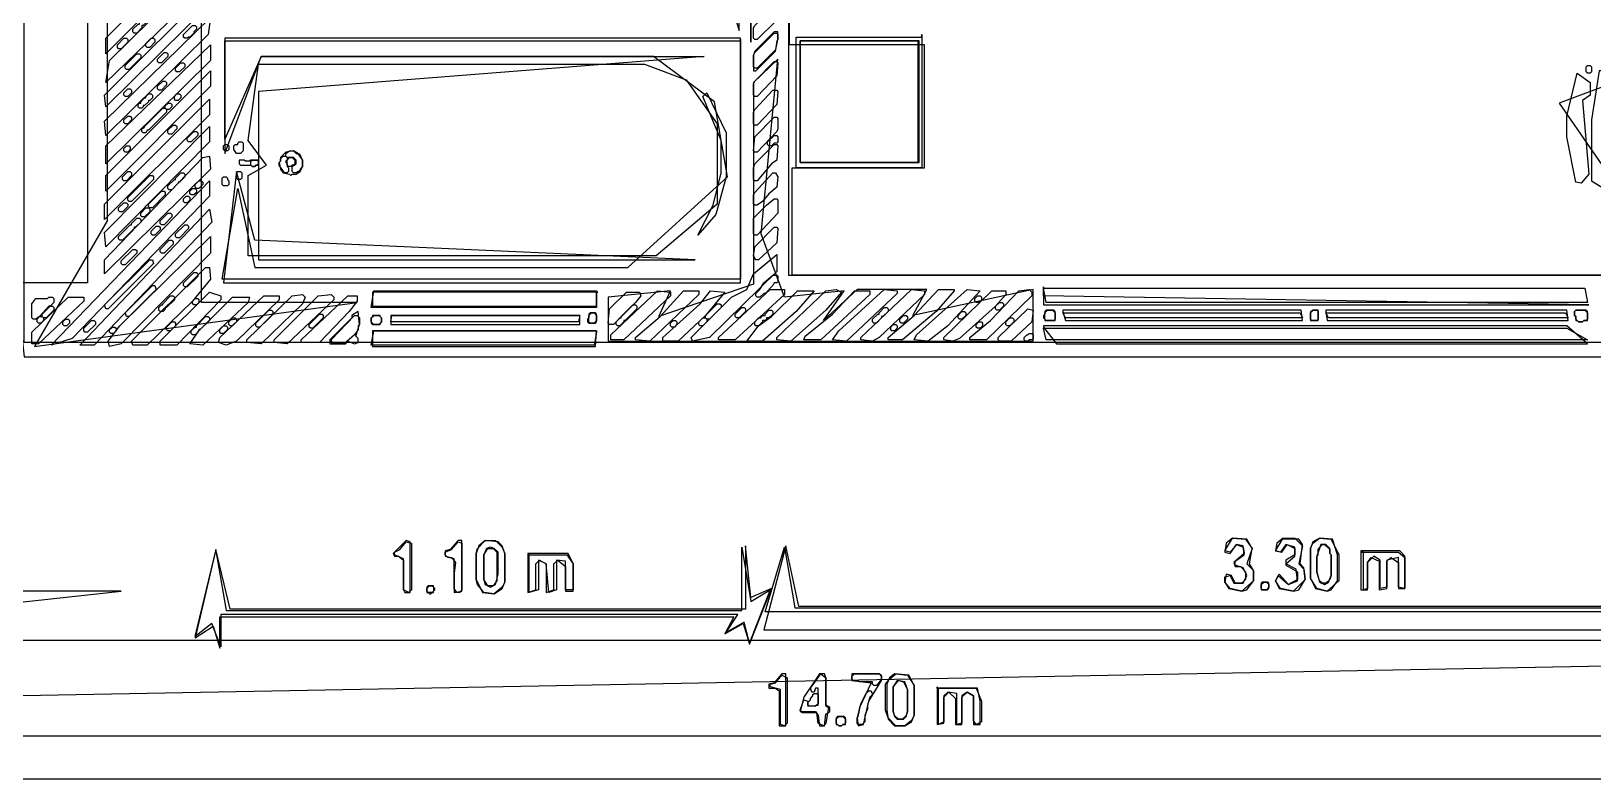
# Model space of a CAD drawing. Header units: millimetres. Extents: x 78 to 4002, y 104 to 3999.
# Drawn here: x 1406 to 2611, y 422 to 1000 of the extents above; entities that cross this region are included whole.
import ezdxf

# ---------------------------------------------------------------- set-up
doc = ezdxf.new("R2010")
doc.units = ezdxf.units.MM

msp = doc.modelspace()

# ---------------------------------------------------------------- linework, layer by layer
for points in [[(346, 3513), (2041, 3760), (3743, 3517), (3743, 759), (1400, 759), (1400, 1524), (910, 1107), (441, 1254), (441, 799), (1040, 799), (589, 1156), (1146, 748), (344, 748), (344, 3513)], [(346, 3514), (346, 745), (1145, 745), (1369, 1029), (1400, 748), (3769, 748), (3769, 3517), (2728, 3517), (2728, 3758), (1449, 3758), (1449, 3518), (346, 3518)], [(3648, 3461), (2771, 3461), (2771, 1761), (2518, 3198), (628, 3198), (628, 2157), (444, 3255), (444, 1805), (1083, 1805), (441, 1296), (1703, 1778), (1952, 1000), (1952, 1776), (2572, 1776), (1990, 1597), (1990, 811), (2676, 811), (2852, 1780), (2964, 809), (3667, 809), (2945, 2193), (3294, 2542), (3659, 2061), (3659, 3461)], [(2564, 1773), (1961, 1773), (1961, 991), (1963, 1746), (2564, 1746)], [(1698, 1769), (1464, 1769), (1464, 853), (1408, 756), (1657, 790), (1537, 790), (1537, 1358), (1730, 1422), (1536, 1422), (1536, 1715), (1698, 1769)], [(2791, 1741), (2791, 1376), (2673, 1376), (2673, 977), (2585, 944), (2677, 811), (1993, 811), (1993, 894), (2095, 894), (2095, 989), (1991, 989), (1991, 1398), (2093, 1398), (2093, 1495), (1990, 1480), (1990, 1596), (2523, 1596), (2523, 1740), (2576, 1740), (2645, 1604), (2770, 1559), (2791, 1741)], [(1449, 1524), (1449, 805), (1391, 805), (1363, 1033), (1214, 955), (1150, 801), (1082, 801), (1082, 1044), (932, 1090), (868, 1216), (1080, 1216), (1080, 1520), (1449, 1520)], [(1545, 1076), (1546, 1068), (1540, 1059), (1463, 982), (1463, 994), (1545, 1076)], [(1545, 1055), (1545, 1044), (1534, 1029), (1463, 960), (1466, 977), (1545, 1055)], [(1545, 1033), (1546, 1023), (1463, 941), (1462, 950), (1545, 1033)], [(1498, 1014), (1499, 1013), (1499, 1011), (1492, 1004), (1491, 1004), (1491, 1002), (1487, 998), (1485, 998), (1484, 999), (1484, 1001), (1488, 1005), (1489, 1005), (1489, 1007), (1496, 1014), (1498, 1014)], [(1981, 1018), (1982, 1017), (1981, 1008), (1966, 993), (1964, 993), (1963, 994), (1963, 1002), (1964, 1004), (1978, 1018), (1981, 1018)], [(1544, 1010), (1542, 997), (1463, 919), (1462, 930), (1544, 1010)], [(1532, 1004), (1533, 1003), (1533, 1001), (1531, 999), (1531, 998), (1528, 995), (1527, 995), (1526, 994), (1524, 994), (1523, 995), (1523, 997), (1530, 1004), (1532, 1004)], [(1544, 989), (1544, 977), (1463, 897), (1463, 911), (1544, 989)], [(1479, 994), (1480, 993), (1480, 991), (1475, 986), (1473, 986), (1472, 987), (1472, 989), (1477, 994), (1479, 994)], [(1500, 994), (1501, 993), (1501, 991), (1497, 987), (1495, 987), (1494, 988), (1494, 990), (1498, 994), (1500, 994)], [(1953, 993), (1953, 808), (1553, 808), (1565, 878), (1578, 817), (1866, 817), (1943, 887), (1933, 945), (1886, 980), (1583, 980), (1555, 916), (1555, 992), (1953, 992)], [(1953, 994), (1555, 994), (1555, 905), (1583, 980), (1925, 980), (1581, 953), (1581, 823), (1918, 823), (1578, 838), (1564, 891), (1554, 805), (1953, 805), (1953, 994)], [(1982, 999), (1979, 999), (1964, 984), (1963, 981), (1963, 969), (1965, 969), (1980, 984), (1982, 993), (1982, 999)], [(1981, 998), (1982, 997), (1982, 993), (1981, 992), (1980, 985), (1966, 971), (1964, 971), (1963, 972), (1963, 981), (1964, 983), (1979, 998), (1981, 998)], [(2093, 997), (2093, 894), (1996, 894), (1996, 995), (2093, 995)], [(2000, 992), (2090, 992), (2090, 898), (1999, 898), (1999, 992)], [(1999, 992), (1999, 898), (2091, 898), (2091, 992), (1999, 992)], [(1489, 982), (1490, 981), (1490, 979), (1481, 970), (1479, 970), (1478, 971), (1478, 973), (1487, 982), (1489, 982)], [(1510, 983), (1511, 982), (1511, 980), (1506, 975), (1504, 975), (1503, 976), (1503, 978), (1508, 983), (1510, 983)], [(1851, 794), (1851, 760), (2179, 760), (2179, 800), (2086, 780), (2097, 800), (2043, 800), (2017, 776), (2033, 799), (1987, 794), (1969, 843), (1982, 978), (1963, 960), (1963, 804), (1890, 779), (1899, 799), (1851, 794)], [(1544, 969), (1544, 957), (1463, 876), (1463, 888), (1544, 969)], [(1523, 975), (1524, 974), (1524, 972), (1520, 968), (1518, 968), (1517, 969), (1517, 971), (1521, 975), (1523, 975)], [(1935, 928), (1935, 866), (1888, 826), (1573, 826), (1573, 888), (1587, 896), (1573, 915), (1581, 974), (1879, 974), (1911, 962), (1935, 928)], [(1981, 976), (1982, 975), (1981, 965), (1966, 949), (1964, 949), (1963, 950), (1963, 959), (1964, 961), (1979, 976), (1981, 976)], [(2599, 967), (2609, 960), (2609, 950), (2603, 946), (2608, 889), (2602, 882), (2598, 883), (2591, 918), (2591, 934), (2599, 967)], [(2607, 973), (2609, 973), (2610, 972), (2610, 968), (2609, 967), (2607, 967), (2606, 968), (2606, 972), (2607, 973)], [(2616, 969), (2610, 931), (2610, 884), (2618, 879), (2676, 879), (2676, 969), (2616, 969)], [(1482, 955), (1483, 954), (1483, 952), (1480, 949), (1478, 949), (1477, 950), (1477, 952), (1480, 955), (1482, 955)], [(1509, 961), (1510, 960), (1510, 958), (1506, 954), (1504, 954), (1503, 955), (1503, 957), (1507, 961), (1509, 961)], [(1981, 954), (1982, 953), (1981, 943), (1966, 927), (1964, 927), (1963, 928), (1963, 937), (1964, 939), (1978, 954), (1981, 954)], [(1543, 947), (1543, 935), (1462, 854), (1462, 866), (1543, 947)], [(1498, 951), (1499, 950), (1499, 948), (1497, 946), (1496, 946), (1496, 945), (1493, 942), (1492, 942), (1492, 941), (1491, 940), (1489, 940), (1488, 941), (1488, 943), (1489, 944), (1490, 944), (1490, 945), (1493, 948), (1494, 948), (1494, 949), (1496, 951), (1498, 951)], [(1511, 944), (1513, 944), (1514, 943), (1514, 941), (1512, 939), (1510, 939), (1509, 940), (1509, 942), (1511, 944)], [(1518, 951), (1520, 951), (1521, 950), (1521, 948), (1519, 946), (1517, 946), (1516, 947), (1516, 949), (1518, 951)], [(1927, 952), (1942, 921), (1942, 887), (1934, 858), (1920, 842), (1932, 865), (1938, 890), (1938, 915), (1924, 949), (1927, 952)], [(1482, 934), (1483, 933), (1483, 931), (1480, 928), (1478, 928), (1477, 929), (1477, 931), (1480, 934), (1482, 934)], [(1509, 940), (1510, 939), (1510, 937), (1496, 923), (1495, 923), (1494, 921), (1492, 921), (1491, 922), (1491, 924), (1493, 925), (1493, 926), (1507, 940), (1509, 940)], [(1981, 933), (1982, 932), (1982, 924), (1981, 922), (1966, 906), (1964, 906), (1963, 907), (1964, 918), (1979, 933), (1981, 933)], [(1543, 926), (1543, 914), (1463, 833), (1462, 844), (1543, 926)], [(1517, 927), (1518, 926), (1518, 924), (1514, 920), (1512, 920), (1511, 921), (1511, 923), (1515, 927), (1517, 927)], [(1533, 922), (1534, 921), (1534, 919), (1529, 914), (1527, 914), (1526, 915), (1526, 917), (1531, 922), (1533, 922)], [(1981, 919), (1982, 918), (1982, 914), (1981, 913), (1979, 913), (1977, 911), (1975, 911), (1974, 912), (1974, 914), (1979, 919), (1981, 919)], [(1479, 911), (1481, 911), (1482, 910), (1482, 908), (1480, 906), (1478, 906), (1477, 907), (1477, 909), (1479, 911)], [(1554, 911), (1555, 912), (1557, 912), (1558, 911), (1558, 908), (1557, 907), (1555, 907), (1554, 908), (1554, 911)], [(1566, 914), (1568, 914), (1569, 913), (1569, 907), (1567, 905), (1564, 905), (1562, 908), (1562, 911), (1563, 912), (1565, 912), (1565, 913), (1566, 914)], [(1608, 907), (1602, 906), (1598, 902), (1598, 899), (1597, 898), (1598, 893), (1600, 890), (1605, 889), (1606, 888), (1607, 889), (1610, 889), (1613, 891), (1615, 895), (1615, 900), (1613, 904), (1608, 907)], [(1605, 907), (1608, 907), (1610, 905), (1611, 905), (1615, 900), (1615, 895), (1613, 893), (1613, 892), (1610, 890), (1608, 890), (1607, 891), (1607, 895), (1610, 897), (1610, 900), (1608, 902), (1603, 902), (1602, 903), (1602, 905), (1605, 907)], [(1981, 912), (1982, 911), (1981, 900), (1977, 897), (1966, 884), (1964, 884), (1963, 885), (1963, 894), (1964, 897), (1979, 912), (1981, 912)], [(1543, 903), (1544, 893), (1462, 812), (1462, 823), (1538, 902), (1543, 903)], [(1566, 900), (1566, 897), (1567, 896), (1575, 896), (1576, 895), (1578, 895), (1579, 896), (1581, 896), (1581, 900), (1575, 900), (1574, 899), (1571, 899), (1570, 900), (1566, 900)], [(1575, 899), (1576, 900), (1580, 900), (1581, 899), (1581, 897), (1580, 896), (1579, 896), (1578, 895), (1576, 895), (1575, 896), (1575, 899)], [(1600, 903), (1602, 903), (1603, 902), (1603, 900), (1602, 899), (1602, 898), (1603, 897), (1603, 895), (1604, 894), (1604, 891), (1603, 890), (1601, 890), (1597, 896), (1597, 898), (1598, 899), (1598, 901), (1600, 903)], [(1605, 902), (1607, 902), (1609, 900), (1609, 897), (1608, 896), (1607, 896), (1606, 895), (1604, 895), (1603, 896), (1603, 900), (1605, 902)], [(1543, 884), (1543, 872), (1437, 762), (1421, 757), (1543, 884)], [(1482, 891), (1483, 890), (1483, 888), (1479, 884), (1477, 884), (1476, 885), (1476, 887), (1480, 891), (1482, 891)], [(1499, 888), (1500, 887), (1500, 885), (1483, 868), (1481, 868), (1480, 869), (1480, 871), (1497, 888), (1499, 888)], [(1523, 890), (1524, 889), (1524, 887), (1520, 883), (1519, 883), (1519, 882), (1514, 877), (1512, 877), (1511, 878), (1511, 880), (1516, 885), (1517, 885), (1517, 886), (1521, 890), (1523, 890)], [(1537, 884), (1538, 883), (1538, 881), (1535, 878), (1533, 878), (1532, 879), (1532, 881), (1535, 884), (1537, 884)], [(1554, 887), (1556, 887), (1557, 886), (1557, 885), (1558, 884), (1558, 881), (1557, 880), (1554, 880), (1553, 881), (1553, 886), (1554, 887)], [(1565, 891), (1567, 891), (1568, 890), (1568, 886), (1567, 885), (1565, 885), (1564, 886), (1564, 890), (1565, 891)], [(1980, 890), (1982, 887), (1981, 879), (1975, 874), (1970, 868), (1966, 865), (1964, 865), (1963, 866), (1963, 873), (1964, 875), (1978, 890), (1980, 890)], [(1508, 876), (1509, 875), (1509, 873), (1499, 863), (1497, 863), (1496, 864), (1496, 866), (1506, 876), (1508, 876)], [(1525, 872), (1527, 872), (1528, 871), (1528, 869), (1526, 867), (1524, 867), (1523, 868), (1523, 870), (1525, 872)], [(1530, 878), (1532, 878), (1533, 877), (1533, 875), (1531, 873), (1529, 873), (1528, 874), (1528, 876), (1530, 878)], [(1981, 870), (1982, 869), (1982, 859), (1966, 842), (1964, 842), (1963, 843), (1963, 855), (1973, 865), (1979, 870), (1981, 870)], [(1543, 862), (1545, 852), (1454, 757), (1443, 757), (1543, 862)], [(1479, 867), (1480, 866), (1480, 864), (1476, 860), (1474, 860), (1473, 861), (1473, 863), (1477, 867), (1479, 867)], [(1496, 863), (1497, 862), (1497, 860), (1493, 856), (1491, 856), (1490, 857), (1490, 859), (1494, 863), (1496, 863)], [(1513, 859), (1514, 858), (1514, 856), (1508, 850), (1506, 850), (1505, 851), (1505, 853), (1511, 859), (1513, 859)], [(1489, 855), (1490, 854), (1490, 852), (1486, 848), (1485, 848), (1485, 847), (1476, 838), (1474, 838), (1473, 839), (1473, 841), (1482, 850), (1483, 850), (1483, 851), (1487, 855), (1489, 855)], [(1504, 849), (1505, 848), (1505, 846), (1501, 842), (1499, 842), (1498, 843), (1498, 845), (1502, 849), (1504, 849)], [(1526, 850), (1527, 849), (1527, 847), (1520, 840), (1518, 840), (1517, 841), (1517, 843), (1524, 850), (1526, 850)], [(1981, 848), (1982, 847), (1981, 836), (1967, 823), (1965, 823), (1963, 826), (1964, 833), (1979, 848), (1981, 848)], [(1544, 841), (1544, 828), (1475, 758), (1466, 756), (1465, 760), (1474, 772), (1544, 841)], [(1514, 838), (1515, 837), (1515, 835), (1508, 828), (1506, 828), (1505, 829), (1505, 831), (1512, 838), (1514, 838)], [(1499, 823), (1500, 820), (1465, 785), (1463, 785), (1462, 788), (1497, 823), (1499, 823)], [(1486, 831), (1487, 830), (1487, 828), (1478, 819), (1476, 819), (1475, 820), (1475, 822), (1484, 831), (1486, 831)], [(1981, 827), (1981, 814), (1929, 763), (1916, 760), (1915, 763), (1946, 794), (1958, 800), (1963, 812), (1981, 827)], [(1543, 817), (1544, 808), (1530, 791), (1495, 757), (1484, 757), (1483, 760), (1540, 817), (1543, 817)], [(1533, 813), (1534, 812), (1534, 810), (1526, 802), (1524, 802), (1523, 803), (1523, 805), (1531, 813), (1533, 813)], [(1981, 811), (1982, 810), (1982, 806), (1981, 805), (1979, 805), (1978, 803), (1972, 797), (1971, 797), (1968, 794), (1966, 794), (1965, 795), (1965, 797), (1968, 800), (1971, 805), (1978, 811), (1981, 811)], [(1501, 803), (1502, 800), (1481, 779), (1479, 779), (1478, 782), (1499, 803), (1501, 803)], [(1552, 795), (1552, 792), (1518, 757), (1505, 757), (1505, 760), (1543, 798), (1552, 795)], [(1617, 794), (1615, 789), (1583, 758), (1572, 759), (1572, 761), (1607, 795), (1615, 796), (1617, 794)], [(1639, 794), (1639, 792), (1603, 758), (1593, 759), (1593, 761), (1627, 795), (1637, 796), (1639, 794)], [(1842, 799), (1842, 786), (1668, 786), (1670, 799), (1842, 799)], [(1843, 798), (1669, 798), (1669, 787), (1842, 787), (1842, 798)], [(1875, 798), (1876, 795), (1872, 790), (1855, 773), (1852, 773), (1851, 774), (1852, 785), (1865, 798), (1875, 798)], [(1899, 798), (1899, 795), (1863, 761), (1853, 761), (1853, 765), (1889, 799), (1899, 798)], [(1921, 798), (1921, 796), (1883, 760), (1872, 761), (1872, 763), (1891, 779), (1909, 799), (1921, 799)], [(1941, 798), (1926, 780), (1905, 760), (1893, 760), (1893, 763), (1922, 789), (1930, 799), (1941, 798)], [(1987, 800), (1987, 796), (1949, 761), (1936, 761), (1936, 763), (1976, 800), (1987, 800)], [(2010, 799), (1996, 783), (1970, 760), (1958, 760), (1967, 772), (1977, 779), (1997, 799), (2010, 799)], [(2031, 798), (2019, 784), (1992, 760), (1981, 761), (1981, 763), (2019, 799), (2027, 800), (2031, 798)], [(2053, 799), (2053, 796), (2015, 761), (2002, 761), (2003, 764), (2024, 781), (2041, 799), (2053, 799)], [(2074, 799), (2074, 797), (2035, 760), (2024, 761), (2029, 768), (2064, 800), (2074, 799)], [(2095, 799), (2095, 796), (2060, 763), (2055, 760), (2046, 761), (2046, 763), (2085, 800), (2095, 799)], [(2118, 799), (2104, 783), (2078, 761), (2067, 761), (2067, 763), (2087, 780), (2106, 800), (2118, 800)], [(2138, 799), (2113, 772), (2098, 760), (2087, 761), (2089, 765), (2128, 800), (2138, 799)], [(2158, 799), (2158, 796), (2150, 787), (2122, 762), (2117, 760), (2110, 761), (2110, 763), (2147, 799), (2158, 799)], [(2178, 798), (2178, 795), (2143, 761), (2130, 761), (2130, 763), (2146, 776), (2168, 799), (2176, 800), (2178, 798)], [(2187, 802), (2187, 788), (2608, 788), (2187, 795)], [(2187, 801), (2605, 801), (2607, 790), (2189, 790), (2187, 801)], [(1446, 793), (1446, 791), (1411, 758), (1406, 758), (1406, 767), (1434, 794), (1446, 794)], [(1422, 794), (1423, 793), (1423, 790), (1420, 787), (1419, 787), (1412, 779), (1409, 777), (1407, 777), (1406, 778), (1406, 789), (1409, 793), (1418, 793), (1419, 794), (1422, 794)], [(1422, 787), (1423, 786), (1423, 784), (1417, 778), (1415, 778), (1414, 779), (1414, 781), (1420, 787), (1422, 787)], [(1515, 795), (1516, 794), (1516, 792), (1510, 786), (1509, 786), (1509, 785), (1507, 783), (1505, 783), (1504, 784), (1504, 786), (1506, 788), (1507, 788), (1507, 789), (1513, 795), (1515, 795)], [(1574, 794), (1573, 790), (1538, 757), (1528, 758), (1535, 768), (1561, 794), (1574, 794)], [(1532, 793), (1534, 793), (1535, 792), (1535, 790), (1533, 788), (1531, 788), (1530, 789), (1530, 791), (1532, 793)], [(1597, 794), (1597, 792), (1564, 760), (1556, 757), (1550, 759), (1551, 763), (1585, 795), (1597, 795)], [(1591, 784), (1592, 783), (1592, 781), (1582, 771), (1580, 771), (1579, 772), (1579, 774), (1589, 784), (1591, 784)], [(1657, 795), (1657, 791), (1651, 783), (1628, 759), (1614, 759), (1614, 761), (1650, 795), (1657, 795)], [(1872, 788), (1873, 787), (1873, 785), (1864, 776), (1863, 776), (1863, 775), (1860, 772), (1858, 772), (1857, 773), (1857, 775), (1860, 778), (1861, 778), (1861, 779), (1870, 788), (1872, 788)], [(1937, 789), (1938, 788), (1938, 786), (1929, 777), (1927, 777), (1926, 778), (1926, 780), (1935, 789), (1937, 789)], [(1956, 786), (1957, 785), (1957, 783), (1952, 778), (1950, 778), (1949, 779), (1949, 781), (1954, 786), (1956, 786)], [(1978, 783), (1978, 781), (1975, 778), (1973, 778), (1973, 777), (1972, 776), (1970, 776), (1970, 775), (1967, 772), (1965, 772), (1964, 773), (1964, 775), (1967, 778), (1969, 778), (1969, 779), (1970, 780), (1972, 780), (1972, 781), (1975, 784), (1977, 784), (1978, 783)], [(2066, 786), (2067, 785), (2067, 783), (2063, 779), (2062, 779), (2062, 778), (2058, 774), (2056, 774), (2055, 775), (2055, 777), (2059, 781), (2060, 781), (2060, 782), (2064, 786), (2066, 786)], [(2136, 795), (2138, 795), (2139, 794), (2139, 792), (2137, 790), (2135, 790), (2134, 791), (2134, 793), (2136, 795)], [(2155, 790), (2156, 789), (2156, 787), (2153, 784), (2151, 784), (2150, 785), (2150, 787), (2153, 790), (2155, 790)], [(2179, 784), (2178, 775), (2162, 760), (2153, 760), (2152, 761), (2152, 763), (2175, 785), (2179, 784)], [(2189, 784), (2188, 783), (2188, 781), (2187, 780), (2187, 778), (2188, 777), (2188, 776), (2196, 776), (2196, 783), (2195, 784), (2189, 784)], [(2190, 784), (2194, 784), (2196, 782), (2196, 777), (2195, 776), (2189, 776), (2188, 777), (2188, 782), (2190, 784)], [(2202, 783), (2204, 776), (2387, 776), (2386, 784), (2202, 784)], [(2395, 784), (2398, 784), (2399, 783), (2399, 777), (2398, 776), (2394, 776), (2393, 777), (2393, 782), (2395, 784)], [(2393, 783), (2393, 776), (2399, 776), (2399, 784), (2395, 784), (2394, 783), (2393, 783)], [(2405, 783), (2406, 776), (2592, 776), (2591, 784), (2405, 784)], [(2597, 783), (2598, 784), (2605, 784), (2607, 782), (2607, 777), (2606, 776), (2604, 776), (2603, 775), (2600, 775), (2598, 777), (2598, 779), (2597, 780), (2597, 783)], [(2597, 783), (2597, 780), (2598, 779), (2598, 776), (2599, 776), (2600, 775), (2603, 775), (2604, 776), (2607, 776), (2607, 783), (2606, 784), (2598, 784), (2597, 783)], [(1412, 779), (1414, 779), (1415, 778), (1415, 776), (1413, 774), (1411, 774), (1410, 775), (1410, 777), (1412, 779)], [(1432, 777), (1434, 777), (1435, 776), (1435, 774), (1433, 772), (1431, 772), (1430, 773), (1430, 775), (1432, 777)], [(1454, 776), (1455, 775), (1455, 773), (1449, 767), (1447, 767), (1446, 768), (1446, 770), (1452, 776), (1454, 776)], [(1516, 775), (1517, 774), (1517, 772), (1513, 768), (1511, 768), (1510, 769), (1510, 771), (1514, 775), (1516, 775)], [(1542, 779), (1543, 778), (1543, 776), (1536, 769), (1535, 769), (1535, 768), (1532, 765), (1530, 765), (1529, 766), (1529, 768), (1532, 771), (1533, 771), (1533, 772), (1540, 779), (1542, 779)], [(1556, 772), (1557, 771), (1557, 769), (1554, 766), (1552, 766), (1551, 767), (1551, 769), (1554, 772), (1556, 772)], [(1563, 778), (1564, 777), (1564, 775), (1561, 772), (1559, 772), (1558, 773), (1558, 775), (1561, 778), (1563, 778)], [(1630, 781), (1631, 780), (1631, 778), (1623, 770), (1621, 770), (1620, 771), (1620, 773), (1628, 781), (1630, 781)], [(1658, 783), (1653, 780), (1653, 778), (1636, 761), (1636, 758), (1648, 758), (1650, 760), (1655, 758), (1658, 759), (1658, 762), (1656, 764), (1659, 773), (1658, 783)], [(1657, 780), (1659, 778), (1659, 773), (1658, 772), (1658, 769), (1655, 765), (1647, 758), (1638, 758), (1637, 761), (1655, 780), (1657, 780)], [(1670, 780), (1674, 780), (1676, 778), (1676, 775), (1674, 773), (1670, 773), (1668, 775), (1668, 778), (1670, 780)], [(1669, 780), (1669, 779), (1668, 778), (1668, 774), (1669, 773), (1675, 773), (1675, 774), (1676, 775), (1676, 778), (1675, 779), (1675, 780), (1669, 780)], [(1829, 780), (1828, 775), (1683, 775), (1684, 780), (1829, 780)], [(1829, 780), (1683, 780), (1683, 773), (1829, 773), (1829, 780)], [(1837, 782), (1836, 781), (1836, 778), (1835, 777), (1835, 775), (1836, 774), (1841, 774), (1842, 775), (1842, 781), (1841, 782), (1837, 782)], [(1838, 782), (1840, 782), (1842, 780), (1842, 776), (1840, 774), (1837, 774), (1836, 775), (1836, 780), (1838, 782)], [(1901, 776), (1903, 776), (1904, 775), (1904, 773), (1902, 771), (1900, 771), (1899, 772), (1899, 774), (1901, 776)], [(1926, 778), (1927, 777), (1927, 775), (1924, 772), (1922, 772), (1921, 773), (1921, 775), (1924, 778), (1926, 778)], [(2071, 773), (2073, 773), (2074, 772), (2074, 770), (2072, 768), (2070, 768), (2069, 769), (2069, 771), (2071, 773)], [(2081, 780), (2082, 779), (2082, 777), (2079, 774), (2077, 774), (2076, 775), (2076, 777), (2079, 780), (2081, 780)], [(2126, 783), (2127, 782), (2127, 780), (2124, 777), (2122, 777), (2121, 778), (2121, 780), (2124, 783), (2126, 783)], [(2137, 775), (2139, 775), (2140, 774), (2140, 772), (2138, 770), (2136, 770), (2135, 771), (2135, 773), (2137, 775)], [(2163, 778), (2164, 777), (2164, 775), (2161, 772), (2159, 772), (2158, 773), (2158, 775), (2161, 778), (2163, 778)], [(2187, 771), (2197, 758), (2607, 758), (2591, 772), (2187, 772)], [(2202, 782), (2385, 782), (2387, 778), (2204, 778), (2202, 782)], [(2405, 782), (2590, 782), (2592, 778), (2407, 778), (2405, 782)], [(1468, 771), (1470, 771), (1471, 770), (1471, 768), (1469, 766), (1467, 766), (1466, 767), (1466, 769), (1468, 771)], [(1842, 767), (1840, 757), (1668, 757), (1670, 768), (1842, 768)], [(1842, 768), (1669, 768), (1669, 756), (1841, 756), (1842, 768)], [(2178, 766), (2179, 765), (2179, 762), (2178, 761), (2176, 761), (2175, 760), (2173, 760), (2172, 761), (2172, 763), (2174, 765), (2175, 765), (2176, 766), (2178, 766)], [(2187, 770), (2591, 770), (2607, 761), (2189, 761), (2187, 770)], [(1695, 606), (1685, 596), (1686, 594), (1689, 594), (1693, 591), (1693, 568), (1694, 566), (1698, 566), (1698, 605), (1695, 606)], [(1695, 605), (1699, 604), (1699, 568), (1697, 566), (1693, 568), (1693, 592), (1686, 595), (1686, 597), (1690, 599), (1695, 605)], [(1737, 606), (1735, 606), (1729, 599), (1725, 598), (1725, 594), (1730, 593), (1733, 589), (1732, 581), (1732, 566), (1738, 567), (1738, 606)], [(1735, 605), (1738, 604), (1738, 568), (1736, 566), (1734, 566), (1732, 569), (1732, 582), (1732, 592), (1727, 593), (1725, 595), (1725, 597), (1730, 599), (1735, 605)], [(1756, 606), (1764, 606), (1769, 601), (1771, 596), (1771, 574), (1769, 570), (1763, 565), (1755, 566), (1750, 572), (1749, 576), (1749, 596), (1750, 600), (1756, 606)], [(1756, 606), (1751, 602), (1749, 596), (1749, 576), (1754, 566), (1763, 565), (1769, 569), (1771, 574), (1771, 596), (1769, 602), (1766, 605), (1756, 606)], [(2824, 572), (2806, 603), (2806, 555), (1998, 555), (1988, 602), (1971, 537), (2796, 537), (2808, 528), (2824, 572)], [(2333, 608), (2343, 607), (2348, 600), (2344, 588), (2349, 583), (2349, 575), (2340, 567), (2331, 569), (2327, 574), (2327, 578), (2331, 579), (2334, 573), (2341, 573), (2344, 579), (2341, 585), (2335, 587), (2335, 590), (2342, 595), (2341, 602), (2336, 603), (2331, 597), (2327, 598), (2333, 608)], [(2333, 608), (2328, 604), (2327, 597), (2331, 596), (2336, 603), (2341, 601), (2342, 596), (2334, 589), (2335, 586), (2339, 586), (2343, 582), (2343, 576), (2340, 573), (2335, 573), (2332, 579), (2328, 580), (2327, 574), (2330, 569), (2340, 567), (2344, 568), (2349, 575), (2349, 583), (2346, 588), (2348, 600), (2344, 607), (2333, 608)], [(2372, 608), (2381, 608), (2387, 602), (2384, 588), (2388, 584), (2389, 576), (2380, 567), (2370, 569), (2366, 575), (2368, 579), (2376, 572), (2383, 575), (2382, 584), (2374, 588), (2381, 594), (2381, 601), (2374, 603), (2370, 597), (2366, 598), (2372, 608)], [(2372, 608), (2367, 604), (2366, 598), (2371, 597), (2375, 603), (2381, 600), (2381, 595), (2374, 591), (2374, 587), (2383, 582), (2383, 576), (2376, 572), (2369, 580), (2366, 575), (2369, 569), (2380, 567), (2384, 568), (2389, 576), (2388, 585), (2385, 588), (2387, 603), (2384, 607), (2372, 607)], [(2400, 608), (2409, 607), (2415, 595), (2415, 575), (2406, 567), (2398, 569), (2393, 577), (2393, 600), (2395, 604), (2400, 608)], [(2400, 608), (2395, 605), (2393, 600), (2393, 577), (2397, 569), (2406, 567), (2409, 568), (2414, 575), (2414, 595), (2410, 607), (2400, 608)], [(2402, 603), (2404, 603), (2408, 599), (2408, 596), (2409, 595), (2409, 579), (2408, 576), (2405, 573), (2402, 573), (2400, 575), (2398, 582), (2398, 594), (2399, 595), (2399, 599), (2402, 603)], [(2401, 603), (2398, 594), (2398, 582), (2400, 574), (2404, 572), (2407, 574), (2409, 579), (2409, 595), (2408, 596), (2408, 600), (2405, 603), (2401, 603)], [(1977, 569), (1961, 562), (1957, 602), (1957, 553), (1559, 553), (1548, 599), (1532, 531), (1546, 540), (1551, 523), (1551, 547), (1948, 547), (1941, 534), (1955, 542), (1960, 526), (1977, 569)], [(1976, 568), (1960, 527), (1956, 543), (1942, 535), (1951, 549), (1552, 549), (1552, 524), (1545, 542), (1532, 532), (1548, 598), (1556, 552), (1954, 552), (1954, 601), (1961, 559), (1976, 568)], [(1760, 601), (1757, 600), (1755, 595), (1755, 576), (1756, 572), (1760, 570), (1764, 572), (1766, 580), (1766, 597), (1763, 600), (1760, 601)], [(1758, 600), (1762, 600), (1765, 597), (1765, 580), (1765, 579), (1765, 575), (1762, 571), (1758, 571), (1755, 576), (1755, 595), (1758, 600)], [(1789, 596), (1789, 566), (1795, 568), (1795, 588), (1798, 591), (1803, 588), (1803, 566), (1809, 568), (1809, 588), (1812, 591), (1818, 586), (1818, 567), (1824, 567), (1824, 588), (1820, 596), (1789, 596)], [(1789, 595), (1819, 595), (1824, 588), (1824, 568), (1818, 568), (1818, 590), (1811, 591), (1811, 568), (1805, 566), (1803, 588), (1797, 591), (1797, 568), (1790, 566), (1790, 595)], [(2824, 571), (2809, 529), (2799, 551), (1972, 551), (1987, 601), (1995, 554), (2802, 554), (2802, 602), (2824, 571)], [(2432, 598), (2432, 568), (2437, 568), (2437, 589), (2440, 593), (2446, 590), (2446, 568), (2452, 569), (2452, 590), (2455, 593), (2461, 589), (2461, 569), (2466, 569), (2466, 594), (2462, 598), (2432, 598)], [(2432, 597), (2461, 597), (2466, 593), (2466, 569), (2461, 570), (2461, 593), (2452, 591), (2452, 570), (2447, 569), (2447, 591), (2442, 594), (2437, 589), (2437, 569), (2434, 568), (2434, 597)], [(3691, 573), (2821, 573), (3657, 455), (448, 455), (1475, 567), (436, 567), (421, 422), (3677, 422), (3691, 573)], [(1713, 571), (1715, 571), (1716, 570), (1716, 567), (1715, 566), (1712, 566), (1711, 567), (1711, 569), (1713, 571)], [(1712, 571), (1711, 570), (1711, 566), (1712, 566), (1713, 565), (1714, 565), (1715, 566), (1716, 566), (1716, 567), (1717, 568), (1717, 569), (1716, 570), (1716, 571), (1712, 571)], [(2357, 574), (2359, 574), (2361, 572), (2361, 570), (2359, 568), (2356, 568), (2355, 569), (2355, 572), (2357, 574)], [(2356, 574), (2355, 573), (2355, 568), (2360, 568), (2361, 569), (2361, 573), (2360, 574), (2356, 574)], [(421, 529), (3693, 529), (437, 468), (421, 529)], [(1985, 503), (1979, 496), (1975, 495), (1975, 492), (1980, 492), (1983, 490), (1983, 463), (1988, 463), (1988, 500), (1988, 503), (1985, 503)], [(1985, 502), (1989, 500), (1989, 465), (1987, 463), (1984, 464), (1984, 491), (1976, 493), (1976, 495), (1980, 496), (1985, 502)], [(2015, 503), (2019, 500), (2019, 478), (2021, 477), (2019, 465), (2017, 463), (2013, 465), (2012, 473), (2001, 473), (1999, 475), (2002, 483), (2005, 482), (2005, 478), (2013, 479), (2013, 492), (2011, 492), (2010, 489), (2008, 489), (2007, 492), (2015, 503)], [(2014, 503), (2002, 485), (1999, 474), (2011, 474), (2013, 471), (2014, 463), (2018, 463), (2019, 472), (2022, 474), (2022, 477), (2019, 479), (2019, 500), (2018, 503), (2014, 503)], [(2039, 501), (2041, 503), (2060, 503), (2062, 501), (2062, 499), (2058, 494), (2056, 494), (2055, 495), (2055, 497), (2045, 497), (2044, 498), (2040, 498), (2039, 499), (2039, 501)], [(2060, 503), (2039, 503), (2039, 498), (2054, 496), (2045, 477), (2043, 469), (2044, 463), (2048, 464), (2052, 482), (2062, 498), (2062, 502), (2060, 503)], [(2073, 503), (2082, 502), (2087, 494), (2087, 471), (2085, 467), (2080, 463), (2073, 463), (2067, 469), (2065, 475), (2065, 495), (2068, 499), (2073, 503)], [(2072, 503), (2068, 500), (2066, 495), (2066, 475), (2067, 468), (2072, 463), (2080, 463), (2085, 466), (2087, 471), (2087, 494), (2083, 502), (2072, 503)], [(2075, 498), (2079, 497), (2082, 491), (2082, 474), (2081, 471), (2078, 468), (2075, 468), (2072, 471), (2071, 474), (2071, 493), (2075, 498)], [(2074, 498), (2071, 493), (2071, 474), (2072, 470), (2074, 468), (2079, 468), (2081, 470), (2082, 474), (2082, 491), (2080, 497), (2074, 498)], [(2012, 488), (2013, 487), (2013, 480), (2011, 478), (2006, 478), (2005, 479), (2005, 481), (2007, 483), (2007, 484), (2009, 486), (2009, 487), (2010, 488), (2012, 488)], [(2054, 490), (2055, 487), (2053, 485), (2051, 479), (2051, 476), (2049, 471), (2049, 466), (2047, 464), (2044, 464), (2043, 465), (2043, 469), (2044, 470), (2046, 480), (2050, 488), (2052, 490), (2054, 490)], [(2105, 493), (2105, 464), (2110, 465), (2110, 485), (2114, 489), (2119, 484), (2119, 464), (2124, 464), (2124, 485), (2128, 489), (2133, 486), (2133, 464), (2138, 464), (2138, 482), (2136, 492), (2105, 492)], [(2105, 492), (2135, 492), (2139, 482), (2139, 466), (2135, 464), (2133, 467), (2133, 486), (2128, 489), (2124, 486), (2124, 465), (2120, 464), (2120, 488), (2113, 489), (2110, 486), (2110, 466), (2106, 464), (2106, 492)], [(2029, 470), (2032, 470), (2034, 468), (2034, 465), (2033, 464), (2032, 464), (2031, 463), (2029, 463), (2027, 465), (2027, 468), (2029, 470)], [(2027, 469), (2027, 464), (2028, 464), (2029, 463), (2031, 463), (2032, 464), (2034, 464), (2034, 469), (2033, 470), (2028, 470), (2027, 469)]]:
    msp.add_lwpolyline(points, close=True)

doc.saveas('drawing.dxf')
